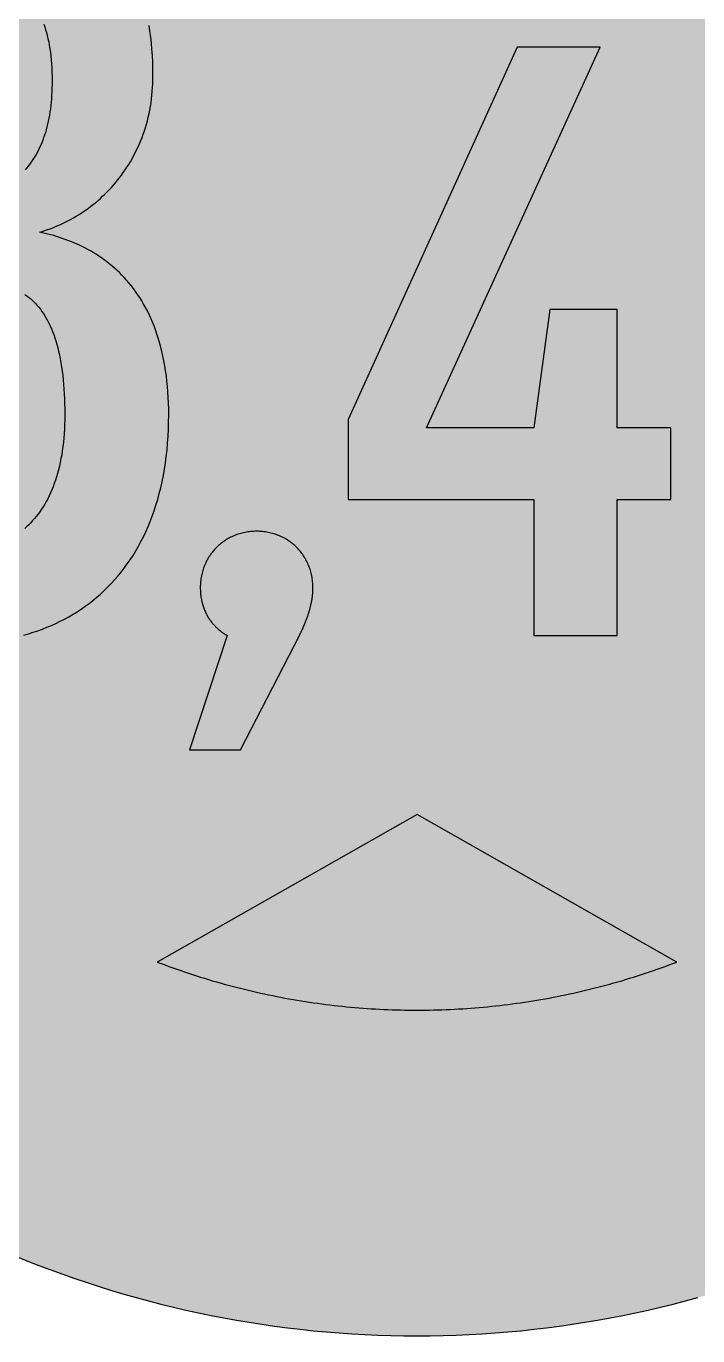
# Model space of a CAD drawing. Header units: millimetres. Extents: x 0 to 212, y 0 to 212.
# Drawn here: x 66.5 to 134.2, y 0.1 to 132 of the extents above; entities that cross this region are included whole.
import ezdxf

# ---------------------------------------------------------------- set-up
doc = ezdxf.new("R2010")
doc.units = ezdxf.units.MM

msp = doc.modelspace()

# ---------------------------------------------------------------- hatches: boundary and pattern name
for color, points in [(254, [(211.7189, 105.8869), (211.709, 107.2007), (211.6861, 108.5139), (211.6455, 109.8245), (211.5871, 111.1326), (211.5134, 112.4407), (211.4245, 113.7437), (211.3204, 115.0468), (211.201, 116.3447), (211.0638, 117.6426), (210.9114, 118.9355), (210.7413, 120.2258), (210.5584, 121.5136), (210.3577, 122.7988), (210.1418, 124.079), (209.9107, 125.3566), (209.6643, 126.6292), (209.4027, 127.8992), (209.1258, 129.1641), (208.8337, 130.4239), (208.5264, 131.6812), (208.2038, 132.936), (207.866, 134.1831), (207.5104, 135.4277), (207.1421, 136.6647), (206.7611, 137.8991), (206.3623, 139.1285), (205.9483, 140.3502), (205.5216, 141.5694), (205.0771, 142.781), (204.6199, 143.9901), (204.1474, 145.1915), (203.6623, 146.3853), (203.1619, 147.574), (202.6463, 148.7576), (202.1154, 149.9362), (201.5693, 151.1046), (201.0105, 152.2705), (200.439, 153.4262), (199.8523, 154.5768), (199.2503, 155.7198), (198.6356, 156.8577), (198.0057, 157.9855), (197.3605, 159.1081), (196.7052, 160.2232), (196.0321, 161.3281), (195.3489, 162.4279), (194.6504, 163.5176), (193.9366, 164.6022), (193.2102, 165.6766), (192.471, 166.7434), (191.7167, 167.8), (190.9521, 168.849), (190.1698, 169.8904), (189.3773, 170.9217), (188.5696, 171.9428), (187.7517, 172.9562), (186.9161, 173.9621), (186.0702, 174.9552), (185.2117, 175.9407), (184.338, 176.9161), (183.454, 177.8838), (182.5549, 178.8389), (181.643, 179.7837), (180.721, 180.7185), (179.7837, 181.643), (178.8389, 182.5549), (177.8838, 183.454), (176.9161, 184.338), (175.9407, 185.2117), (174.9552, 186.0702), (173.9621, 186.9161), (172.9562, 187.7492), (171.9428, 188.5696), (170.9217, 189.3773), (169.8904, 190.1698), (168.849, 190.9496), (167.8, 191.7167), (166.7408, 192.471), (165.6766, 193.2102), (164.6022, 193.9366), (163.5176, 194.6504), (162.4279, 195.3489), (161.3281, 196.0321), (160.2232, 196.7052), (159.1081, 197.3631), (157.9855, 198.0057), (156.8577, 198.6356), (155.7198, 199.2503), (154.5768, 199.8523), (153.4262, 200.439), (152.2705, 201.0131), (151.1046, 201.5719), (149.9362, 202.1154), (148.7576, 202.6463), (147.574, 203.1619), (146.3853, 203.6623), (145.1889, 204.15), (143.9875, 204.6199), (142.781, 205.0796), (141.5694, 205.5216), (140.3502, 205.9483), (139.1285, 206.3623), (137.8991, 206.7611), (136.6647, 207.1446), (135.4252, 207.5129), (134.1831, 207.866), (132.9334, 208.2038), (131.6812, 208.5264), (130.4239, 208.8337), (129.1641, 209.1284), (127.8966, 209.4052), (126.6292, 209.6668), (125.3541, 209.9132), (124.0765, 210.1444), (122.7963, 210.3603), (121.5136, 210.5584), (120.2258, 210.7438), (118.9355, 210.9114), (117.6401, 211.0638), (116.3447, 211.201), (115.0468, 211.3229), (113.7437, 211.4271), (112.4382, 211.516), (111.1326, 211.5896), (109.8245, 211.6455), (108.5113, 211.6861), (107.1982, 211.7115), (105.885, 211.7192), (104.5693, 211.7115), (103.2561, 211.6861), (101.9454, 211.6455), (100.6373, 211.5896), (99.3292, 211.516), (98.0262, 211.4271), (96.7232, 211.3229), (95.4253, 211.201), (94.1273, 211.0638), (92.8345, 210.9114), (91.5441, 210.7438), (90.2564, 210.5584), (88.9711, 210.3603), (87.691, 210.1444), (86.4133, 209.9132), (85.1408, 209.6668), (83.8708, 209.4052), (82.6059, 209.1284), (81.346, 208.8337), (80.0887, 208.5264), (78.834, 208.2038), (77.5868, 207.866), (76.3422, 207.5129), (75.1053, 207.1446), (73.8708, 206.7611), (72.6415, 206.3623), (71.4197, 205.9483), (70.2005, 205.5216), (68.9889, 205.0796), (67.7799, 204.6199), (66.5785, 204.15), (65.3847, 203.6623), (64.196, 203.1619), (63.0123, 202.6463), (61.8338, 202.1154), (60.6628, 201.5719), (59.4995, 201.0131), (58.3438, 200.439), (57.1932, 199.8523), (56.0502, 199.2503), (54.9123, 198.6356), (53.7845, 198.0057), (52.6618, 197.3631), (51.5468, 196.7052), (50.4419, 196.0321), (49.342, 195.3489), (48.2524, 194.6504), (47.1678, 193.9366), (46.0934, 193.2102), (45.0266, 192.471), (43.9699, 191.7167), (42.9209, 190.9496), (41.8795, 190.1698), (40.8483, 189.3773), (39.8272, 188.5696), (38.8137, 187.7492), (37.8079, 186.9161), (36.8148, 186.0702), (35.8292, 185.2117), (34.8539, 184.338), (33.8861, 183.454), (32.9311, 182.5549), (31.9862, 181.643), (31.049, 180.7185), (30.1269, 179.7837), (29.2151, 178.8389), (28.3159, 177.8838), (27.432, 176.9161), (26.5582, 175.9407), (25.6997, 174.9552), (24.8539, 173.9621), (24.0208, 172.9562), (23.2004, 171.9428), (22.3926, 170.9217), (21.6002, 169.8904), (20.8204, 168.849), (20.0533, 167.8), (19.2989, 166.7434), (18.5598, 165.6766), (17.8333, 164.6022), (17.1196, 163.5176), (16.4211, 162.4279), (15.7378, 161.3281), (15.0647, 160.2232), (14.4069, 159.1081), (13.7643, 157.9855), (13.1343, 156.8577), (12.5197, 155.7198), (11.9177, 154.5768), (11.3309, 153.4262), (10.7569, 152.2705), (10.1981, 151.1046), (9.6545, 149.9362), (9.1237, 148.7576), (8.6081, 147.574), (8.1077, 146.3853), (7.62, 145.1915), (7.1501, 143.9901), (6.6904, 142.781), (6.2484, 141.5694), (5.8217, 140.3502), (5.4077, 139.1285), (5.0089, 137.8991), (4.6253, 136.6647), (4.257, 135.4277), (3.904, 134.1831), (3.5662, 132.936), (3.2436, 131.6812), (2.9362, 130.4239), (2.6416, 129.1641), (2.3647, 127.8992), (2.1031, 126.6292), (1.8567, 125.3566), (1.6256, 124.079), (1.4097, 122.7988), (1.2116, 121.5136), (1.0262, 120.2258), (0.8585, 118.9355), (0.7061, 117.6426), (0.569, 116.3447), (0.447, 115.0468), (0.3429, 113.7437), (0.254, 112.4407), (0.1803, 111.1326), (0.1245, 109.8245), (0.0838, 108.5139), (0.0584, 107.2007), (0.0508, 105.885), (0.0584, 104.5718), (0.0838, 103.2586), (0.1245, 101.9454), (0.1803, 100.6373), (0.254, 99.3318), (0.3429, 98.0262), (0.447, 96.7232), (0.569, 95.4253), (0.7061, 94.1299), (0.8585, 92.8345), (1.0262, 91.5441), (1.2116, 90.2564), (1.4097, 88.9737), (1.6256, 87.6935), (1.8567, 86.4159), (2.1031, 85.1408), (2.3647, 83.8733), (2.6416, 82.6059), (2.9362, 81.346), (3.2436, 80.0887), (3.5662, 78.8365), (3.904, 77.5868), (4.257, 76.3448), (4.6253, 75.1053), (5.0089, 73.8708), (5.4077, 72.6415), (5.8217, 71.4197), (6.2484, 70.2005), (6.6904, 68.9889), (7.1501, 67.7824), (7.62, 66.581), (8.1077, 65.3847), (8.6081, 64.196), (9.1237, 63.0123), (9.6545, 61.8338), (10.1981, 60.6654), (10.7569, 59.4995), (11.3309, 58.3438), (11.9177, 57.1932), (12.5197, 56.0502), (13.1343, 54.9123), (13.7643, 53.7845), (14.4069, 52.6618), (15.0647, 51.5468), (15.7378, 50.4419), (16.4211, 49.342), (17.1196, 48.2524), (17.8333, 47.1678), (18.5598, 46.0934), (19.2989, 45.0291), (20.0533, 43.9699), (20.8204, 42.9209), (21.6002, 41.8795), (22.3926, 40.8483), (23.2004, 39.8272), (24.0208, 38.8137), (24.8539, 37.8079), (25.6997, 36.8148), (26.5582, 35.8292), (27.432, 34.8539), (28.3159, 33.8861), (29.2151, 32.9311), (30.1269, 31.9862), (31.049, 31.049), (31.9862, 30.1269), (32.9311, 29.2151), (33.8861, 28.3159), (34.8539, 27.432), (35.8292, 26.5582), (36.8148, 25.6997), (37.8079, 24.8539), (38.8137, 24.0182), (39.8272, 23.2004), (40.8483, 22.3926), (41.8795, 21.6002), (42.9209, 20.8178), (43.9699, 20.0533), (45.0266, 19.2989), (46.0934, 18.5598), (47.1678, 17.8333), (48.2524, 17.1196), (49.342, 16.4211), (50.4419, 15.7378), (51.5468, 15.0647), (52.6618, 14.4094), (53.7845, 13.7643), (54.9123, 13.1343), (56.0502, 12.5197), (57.1932, 11.9177), (58.3438, 11.3309), (59.4995, 10.7594), (60.6628, 10.2006), (61.8338, 9.6545), (63.0123, 9.1237), (64.196, 8.6081), (65.3847, 8.1077), (66.5785, 7.6225), (67.7799, 7.1501), (68.9889, 6.6929), (70.2005, 6.2484), (71.4197, 5.8217), (72.6415, 5.4077), (73.8708, 5.0089), (75.1053, 4.6279), (76.3422, 4.2596), (77.5868, 3.904), (78.834, 3.5662), (80.0887, 3.2436), (81.346, 2.9362), (82.6059, 2.6441), (83.8708, 2.3673), (85.1408, 2.1057), (86.4133, 1.8593), (87.691, 1.6281), (88.9711, 1.4122), (90.2564, 1.2116), (91.5441, 1.0287), (92.8345, 0.8585), (94.1273, 0.7061), (95.4253, 0.569), (96.7232, 0.4496), (98.0262, 0.3454), (99.3292, 0.2565), (100.6373, 0.1829), (101.9454, 0.1245), (103.2561, 0.0838), (104.5693, 0.061), (105.885, 0.0533), (107.1982, 0.061), (108.5113, 0.0838), (109.8245, 0.1245), (111.1326, 0.1829), (112.4382, 0.2565), (113.7437, 0.3454), (115.0468, 0.4496), (116.3447, 0.569), (117.6401, 0.7061), (118.9355, 0.8585), (120.2258, 1.0287), (121.5136, 1.2116), (122.7963, 1.4122), (124.0765, 1.6281), (125.3541, 1.8593), (126.6292, 2.1057), (127.8966, 2.3673), (129.1641, 2.6441), (130.4239, 2.9362), (131.6812, 3.2436), (132.9334, 3.5662), (134.1831, 3.904), (135.4252, 4.2596), (136.6647, 4.6279), (137.8991, 5.0089), (139.1285, 5.4077), (140.3502, 5.8217), (141.5694, 6.2484), (142.781, 6.6929), (143.9875, 7.1501), (145.1889, 7.6225), (146.3853, 8.1077), (147.574, 8.6081), (148.7576, 9.1237), (149.9362, 9.6545), (151.1046, 10.2006), (152.2705, 10.7594), (153.4262, 11.3309), (154.5768, 11.9177), (155.7198, 12.5197), (156.8577, 13.1343), (157.9855, 13.7643), (159.1081, 14.4094), (160.2232, 15.0647), (161.3281, 15.7378), (162.4279, 16.4211), (163.5176, 17.1196), (164.6022, 17.8333), (165.6766, 18.5598), (166.7408, 19.2989), (167.8, 20.0533), (168.849, 20.8178), (169.8904, 21.6002), (170.9217, 22.3926), (171.9428, 23.2004), (172.9562, 24.0182), (173.9621, 24.8539), (174.9552, 25.6997), (175.9407, 26.5582), (176.9161, 27.432), (177.8838, 28.3159), (178.8389, 29.2151), (179.7837, 30.1269), (180.721, 31.049), (181.643, 31.9862), (182.5549, 32.9311), (183.454, 33.8861), (184.338, 34.8539), (185.2117, 35.8292), (186.0702, 36.8148), (186.9161, 37.8079), (187.7517, 38.8137), (188.5696, 39.8272), (189.3773, 40.8483), (190.1698, 41.8795), (190.9521, 42.9209), (191.7167, 43.9699), (192.471, 45.0291), (193.2102, 46.0934), (193.9366, 47.1678), (194.6504, 48.2524), (195.3489, 49.342), (196.0321, 50.4419), (196.7052, 51.5468), (197.3605, 52.6618), (198.0057, 53.7845), (198.6356, 54.9123), (199.2503, 56.0502), (199.8523, 57.1932), (200.439, 58.3438), (201.0105, 59.4995), (201.5693, 60.6654), (202.1154, 61.8338), (202.6463, 63.0123), (203.1619, 64.196), (203.6623, 65.3847), (204.1474, 66.581), (204.6199, 67.7824), (205.0771, 68.9889), (205.5216, 70.2005), (205.9483, 71.4197), (206.3623, 72.6415), (206.7611, 73.8708), (207.1421, 75.1053), (207.5104, 76.3448), (207.866, 77.5868), (208.2038, 78.8365), (208.5264, 80.0887), (208.8337, 81.346), (209.1258, 82.6059), (209.4027, 83.8733), (209.6643, 85.1408), (209.9107, 86.4159), (210.1418, 87.6935), (210.3577, 88.9737), (210.5584, 90.2564), (210.7413, 91.5441), (210.9114, 92.8345), (211.0638, 94.1299), (211.201, 95.4253), (211.3204, 96.7232), (211.4245, 98.0262), (211.5134, 99.3318), (211.5871, 100.6373), (211.6455, 101.9454), (211.6861, 103.2586), (211.709, 104.5718), (211.7166, 105.885)]), (59, [(80.8743, 92.8328), (80.8685, 93.4314), (80.8533, 94.0156), (80.8279, 94.5896), (80.7923, 95.1509), (80.7491, 95.7021), (80.6958, 96.2381), (80.6323, 96.7638), (80.5612, 97.2769), (80.4799, 97.7798), (80.391, 98.2701), (80.2945, 98.7501), (80.1878, 99.2175), (80.076, 99.6721), (79.9541, 100.1192), (79.8246, 100.5535), (79.6874, 100.9777), (79.5426, 101.3917), (79.3928, 101.793), (79.2328, 102.1867), (79.0677, 102.5677), (78.8975, 102.9411), (78.7197, 103.3018), (78.5343, 103.6549), (78.3438, 103.9978), (78.1482, 104.3305), (77.9475, 104.6531), (77.7392, 104.968), (77.5259, 105.2728), (77.31, 105.57), (77.0865, 105.857), (76.8579, 106.1339), (76.6267, 106.4057), (76.3905, 106.6648), (76.1492, 106.9188), (75.9054, 107.1626), (75.6564, 107.3988), (75.4024, 107.6274), (75.1459, 107.8484), (74.8868, 108.0618), (74.6252, 108.2675), (74.361, 108.4631), (74.0918, 108.6536), (73.82, 108.8365), (73.5482, 109.0143), (73.2714, 109.1819), (72.9945, 109.3445), (72.7151, 109.4994), (72.4357, 109.6493), (72.1512, 109.7915), (71.8693, 109.9287), (71.5823, 110.0582), (71.2978, 110.1827), (71.0108, 110.2995), (70.7238, 110.4113), (70.4342, 110.5179), (70.1472, 110.6195), (69.8602, 110.7161), (69.5706, 110.8075), (69.2836, 110.8913), (68.9966, 110.9726), (68.7095, 111.0463), (68.4251, 111.1174), (68.1406, 111.1834), (67.8561, 111.2469), (68.1253, 111.3231), (68.392, 111.4069), (68.6587, 111.4958), (68.9254, 111.5898), (69.1921, 111.6889), (69.4588, 111.7956), (69.723, 111.9073), (69.9872, 112.0242), (70.2513, 112.1461), (70.5129, 112.2731), (70.7746, 112.4077), (71.0336, 112.5474), (71.2902, 112.6922), (71.5467, 112.842), (71.8007, 112.997), (72.0522, 113.1595), (72.3036, 113.3272), (72.55, 113.4974), (72.7964, 113.6752), (73.0402, 113.858), (73.279, 114.0485), (73.5178, 114.2416), (73.7514, 114.4397), (73.9851, 114.6454), (74.2137, 114.8537), (74.4372, 115.0696), (74.6608, 115.2906), (74.8792, 115.5167), (75.0926, 115.7478), (75.3034, 115.984), (75.5117, 116.2253), (75.7149, 116.4717), (75.913, 116.7232), (76.106, 116.9797), (76.2965, 117.2439), (76.4819, 117.5106), (76.6623, 117.7823), (76.8401, 118.0592), (77.0103, 118.3437), (77.1754, 118.6307), (77.3354, 118.9228), (77.4929, 119.2225), (77.6427, 119.5248), (77.785, 119.8321), (77.9247, 120.1445), (78.0567, 120.462), (78.1837, 120.7846), (78.3031, 121.1123), (78.4174, 121.445), (78.5241, 121.7828), (78.6257, 122.1257), (78.7197, 122.4737), (78.8086, 122.8268), (78.8899, 123.1824), (78.9635, 123.5456), (79.0296, 123.9114), (79.088, 124.2822), (79.1388, 124.6581), (79.1845, 125.0391), (79.2201, 125.4252), (79.248, 125.8164), (79.2683, 126.2101), (79.281, 126.6114), (79.2861, 127.0152), (79.2785, 127.701), (79.2607, 128.3716), (79.2277, 129.0269), (79.1845, 129.667), (79.1261, 130.2918), (79.0575, 130.9014), (78.9788, 131.4958), (78.8873, 132.0749), (78.7832, 132.6388), (78.6689, 133.1874), (78.5444, 133.7234), (78.4098, 134.2466), (78.2625, 134.7521), (78.105, 135.2474), (77.9399, 135.7274), (77.7621, 136.1923), (77.5767, 136.6444), (77.3811, 137.0863), (77.1754, 137.5105), (76.962, 137.9245), (76.7385, 138.3259), (76.5073, 138.7145), (76.2686, 139.0904), (76.0197, 139.4536), (75.7657, 139.8041), (75.5015, 140.1445), (75.2297, 140.4722), (74.9529, 140.7871), (74.6658, 141.0919), (74.3737, 141.384), (74.074, 141.666), (73.7692, 141.9377), (73.4568, 142.1968), (73.1393, 142.4483), (72.8142, 142.687), (72.4865, 142.9156), (72.1512, 143.1315), (71.8109, 143.3398), (71.4654, 143.5379), (71.1149, 143.7284), (70.7619, 143.9062), (70.4012, 144.0764), (70.038, 144.2364), (69.6722, 144.3888), (69.3014, 144.5311), (68.928, 144.6632), (68.5495, 144.7876), (68.1685, 144.9045), (67.785, 145.0137), (67.3989, 145.1127), (67.0103, 145.2042), (66.6191, 145.288), (66.2254, 145.3667), (65.8292, 145.4353), (65.4329, 145.4963), (65.0342, 145.5522), (64.6354, 145.5979), (64.2341, 145.6385), (63.8327, 145.6741), (63.4314, 145.6995), (63.0301, 145.7223), (62.6262, 145.7376), (62.2249, 145.7452), (61.8236, 145.7477), (61.5315, 145.7452), (61.2394, 145.7401), (60.9498, 145.7325), (60.6603, 145.7198), (60.3733, 145.7046), (60.0862, 145.6842), (59.8018, 145.6614), (59.5173, 145.636), (59.2328, 145.6055), (58.9509, 145.575), (58.6689, 145.5369), (58.3895, 145.4988), (58.1101, 145.4556), (57.8307, 145.4099), (57.5539, 145.3617), (57.2795, 145.3083), (57.0052, 145.2524), (56.7309, 145.194), (56.4566, 145.1331), (56.1873, 145.067), (55.9156, 144.9984), (55.6463, 144.9273), (55.3771, 144.8537), (55.1104, 144.7775), (54.8437, 144.6962), (54.5795, 144.6124), (54.3154, 144.5285), (54.0537, 144.4396), (53.7921, 144.3457), (53.5305, 144.2517), (53.2714, 144.1552), (53.0123, 144.0536), (52.7558, 143.952), (52.4993, 143.8453), (52.2427, 143.7361), (51.9887, 143.6243), (51.7373, 143.5125), (51.4833, 143.3957), (51.2343, 143.2763), (50.9829, 143.1544), (50.734, 143.0299), (50.4876, 142.9029), (50.2412, 142.7734), (49.9948, 142.6388), (49.751, 142.5042), (49.5071, 142.367), (49.2658, 142.2298), (49.0245, 142.0876), (48.7832, 141.9428), (48.5445, 141.7955), (48.3057, 141.6456), (48.0695, 141.4958), (47.8333, 141.3408), (47.5996, 141.1859), (47.3659, 141.0259), (47.1322, 140.8659), (46.9011, 140.7033), (46.6725, 140.5382), (46.4414, 140.3706), (46.2153, 140.2029), (45.9867, 140.0302), (45.7606, 139.8575), (45.5371, 139.6822), (45.3136, 139.5044), (49.7597, 132.5203), (49.9466, 132.6617), (50.1345, 132.8014), (50.3225, 132.9385), (50.5079, 133.0706), (50.6959, 133.2027), (50.8813, 133.3297), (51.0667, 133.4541), (51.2521, 133.5786), (51.435, 133.698), (51.6204, 133.8148), (51.8033, 133.9291), (51.9862, 134.0383), (52.1691, 134.1476), (52.3519, 134.2542), (52.5323, 134.3584), (52.7152, 134.4574), (52.8955, 134.5565), (53.0758, 134.653), (53.2562, 134.7445), (53.434, 134.8359), (53.6143, 134.9248), (53.7921, 135.0086), (53.9699, 135.0924), (54.1477, 135.1737), (54.3255, 135.2525), (54.5033, 135.3287), (54.6786, 135.3998), (54.8538, 135.4709), (55.0291, 135.542), (55.2044, 135.6081), (55.3796, 135.6716), (55.5523, 135.7325), (55.7251, 135.7935), (55.8978, 135.8494), (56.0705, 135.9052), (56.2432, 135.9586), (56.4134, 136.0094), (56.5861, 136.0576), (56.7563, 136.1059), (56.9265, 136.1491), (57.0967, 136.1923), (57.2643, 136.2329), (57.4345, 136.271), (57.6021, 136.3066), (57.7698, 136.3421), (57.9374, 136.3726), (58.105, 136.4031), (58.2701, 136.4336), (58.4378, 136.459), (58.6029, 136.4844), (58.768, 136.5072), (58.9331, 136.5275), (59.0956, 136.5479), (59.2607, 136.5656), (59.4233, 136.5809), (59.5859, 136.5936), (59.7484, 136.6063), (59.911, 136.6164), (60.071, 136.6266), (60.231, 136.6342), (60.3936, 136.6393), (60.5536, 136.6418), (60.7111, 136.6444), (60.8711, 136.6469), (61.021, 136.6469), (61.1734, 136.6444), (61.3283, 136.6418), (61.4858, 136.6393), (61.6458, 136.6342), (61.8084, 136.6266), (61.9709, 136.619), (62.136, 136.6088), (62.3037, 136.5961), (62.4713, 136.5809), (62.6415, 136.5631), (62.8117, 136.5428), (62.9818, 136.5199), (63.1546, 136.492), (63.3273, 136.4615), (63.5, 136.4285), (63.6727, 136.3904), (63.8454, 136.3472), (64.0182, 136.3015), (64.1934, 136.2507), (64.3636, 136.1948), (64.5363, 136.1338), (64.7065, 136.0703), (64.8767, 135.9992), (65.0469, 135.923), (65.2145, 135.8417), (65.3821, 135.7528), (65.5472, 135.6589), (65.7098, 135.5573), (65.8724, 135.4506), (66.0324, 135.3388), (66.1899, 135.2169), (66.3448, 135.0899), (66.4972, 134.9553), (66.6471, 134.813), (66.7944, 134.6632), (66.9366, 134.5032), (67.0789, 134.3381), (67.216, 134.1628), (67.3506, 133.9799), (67.4802, 133.7869), (67.6072, 133.5862), (67.7316, 133.3754), (67.851, 133.157), (67.9653, 132.9284), (68.0745, 132.6896), (68.1812, 132.4407), (68.2828, 132.1816), (68.3768, 131.9124), (68.4682, 131.633), (68.5546, 131.3409), (68.6359, 131.0386), (68.7095, 130.7262), (68.7807, 130.4011), (68.8442, 130.0658), (68.9, 129.7178), (68.9508, 129.3571), (68.9966, 128.9863), (69.0347, 128.6027), (69.0677, 128.204), (69.0931, 127.795), (69.1109, 127.3708), (69.121, 126.9365), (69.1261, 126.4869), (69.1236, 126.111), (69.1134, 125.7452), (69.1007, 125.3846), (69.0804, 125.0315), (69.0575, 124.6835), (69.027, 124.3432), (68.9915, 124.0079), (68.9508, 123.6802), (68.9051, 123.3602), (68.8543, 123.0452), (68.7984, 122.7379), (68.7375, 122.4356), (68.674, 122.1384), (68.6029, 121.8489), (68.5267, 121.5669), (68.4479, 121.2901), (68.3616, 121.0208), (68.2727, 120.7567), (68.1787, 120.4976), (68.0796, 120.2461), (67.9755, 120.0023), (67.8688, 119.761), (67.757, 119.5299), (67.6402, 119.3013), (67.5208, 119.0803), (67.3938, 118.8669), (67.2668, 118.6561), (67.1322, 118.4529), (66.995, 118.2573), (66.8528, 118.0668), (66.708, 117.8814), (66.5582, 117.7011), (66.4058, 117.5283), (66.2483, 117.3607), (66.0883, 117.2007), (65.9232, 117.0457), (65.7555, 116.8959), (65.5828, 116.7511), (65.4075, 116.6114), (65.2297, 116.4793), (65.0469, 116.3523), (64.8614, 116.2304), (64.6709, 116.1161), (64.4779, 116.0069), (64.2823, 115.9027), (64.0842, 115.8037), (63.8835, 115.7097), (63.6778, 115.6208), (63.4695, 115.5395), (63.2587, 115.4633), (63.0453, 115.3922), (62.8269, 115.3262), (62.6085, 115.2652), (62.3875, 115.2093), (62.1614, 115.1611), (61.9328, 115.1153), (61.7042, 115.0772), (61.4705, 115.0442), (61.2343, 115.0137), (60.9981, 114.9909), (60.7568, 114.9731), (60.5155, 114.9604), (60.2691, 114.9528), (60.0227, 114.9502), (57.3786, 114.9516), (57.3786, 106.3801), (60.5536, 106.3801), (60.8, 106.3777), (61.0464, 106.3727), (61.2902, 106.3676), (61.534, 106.3574), (61.7779, 106.3447), (62.0192, 106.3269), (62.2579, 106.3066), (62.4942, 106.2838), (62.7304, 106.2558), (62.9641, 106.2228), (63.1952, 106.1847), (63.4263, 106.1441), (63.6524, 106.0983), (63.8785, 106.0475), (64.102, 105.9917), (64.323, 105.9282), (64.5414, 105.8621), (64.7573, 105.7885), (64.9707, 105.7097), (65.1789, 105.6234), (65.3872, 105.5319), (65.593, 105.4354), (65.7936, 105.3287), (65.9917, 105.217), (66.1873, 105.1001), (66.3804, 104.9731), (66.5683, 104.8385), (66.7537, 104.6963), (66.9341, 104.5489), (67.1144, 104.3915), (67.2871, 104.2238), (67.4573, 104.0511), (67.625, 103.8682), (67.7875, 103.6752), (67.9475, 103.4745), (68.1025, 103.2637), (68.2523, 103.0453), (68.3971, 102.8167), (68.5394, 102.5754), (68.6765, 102.3264), (68.8086, 102.0674), (68.9381, 101.7981), (69.0601, 101.5162), (69.1794, 101.2266), (69.2912, 100.9244), (69.4004, 100.6094), (69.5046, 100.2843), (69.6011, 99.949), (69.6951, 99.601), (69.7814, 99.2403), (69.8652, 98.867), (69.9414, 98.4834), (70.0126, 98.0872), (70.0761, 97.6757), (70.137, 97.2541), (70.1904, 96.8172), (70.2386, 96.3676), (70.2793, 95.9053), (70.3148, 95.4278), (70.3428, 94.9376), (70.3656, 94.4321), (70.3834, 93.914), (70.3936, 93.3806), (70.3961, 92.8319), (70.391, 92.3468), (70.3809, 91.8693), (70.3605, 91.4044), (70.3326, 90.9498), (70.2996, 90.5027), (70.2564, 90.0684), (70.2081, 89.6442), (70.1523, 89.2277), (70.0888, 88.8213), (70.0202, 88.425), (69.944, 88.0389), (69.8602, 87.6605), (69.7687, 87.2947), (69.6722, 86.934), (69.5706, 86.5861), (69.4614, 86.2457), (69.3471, 85.913), (69.2252, 85.5904), (69.0982, 85.278), (68.9661, 84.9732), (68.8289, 84.6785), (68.6841, 84.389), (68.5343, 84.1121), (68.3819, 83.8403), (68.2219, 83.5787), (68.0568, 83.3247), (67.8866, 83.0783), (67.7139, 82.8421), (67.5335, 82.611), (67.3506, 82.39), (67.1627, 82.1766), (66.9696, 81.9709), (66.7715, 81.7728), (66.5709, 81.5823), (66.3677, 81.3994), (66.1568, 81.2216), (65.946, 81.0539), (65.7276, 80.8939), (65.5091, 80.739), (65.2856, 80.5917), (65.057, 80.452), (64.8284, 80.3199), (64.5947, 80.1929), (64.3585, 80.0735), (64.1198, 79.9617), (63.8785, 79.8551), (63.6321, 79.7535), (63.3857, 79.662), (63.1368, 79.5731), (62.8853, 79.4944), (62.6313, 79.4182), (62.3748, 79.3496), (62.1157, 79.2861), (61.8566, 79.2302), (61.595, 79.1794), (61.3308, 79.1337), (61.0667, 79.0956), (60.8, 79.06), (60.5307, 79.0321), (60.2615, 79.0092), (59.9923, 78.9915), (59.7205, 78.9788), (59.4487, 78.9711), (59.1769, 78.9686), (58.9737, 78.9686), (58.7731, 78.9737), (58.5699, 78.9788), (58.3692, 78.9864), (58.1711, 78.994), (57.9704, 79.0067), (57.7723, 79.0194), (57.5767, 79.0346), (57.3811, 79.0524), (57.1856, 79.0727), (56.9925, 79.0931), (56.7995, 79.1185), (56.6064, 79.1439), (56.4159, 79.1693), (56.2254, 79.1997), (56.0375, 79.2302), (55.8495, 79.2632), (55.6616, 79.2963), (55.4761, 79.3318), (55.2933, 79.3699), (55.1104, 79.4106), (54.9275, 79.4512), (54.7472, 79.4944), (54.5694, 79.5376), (54.3916, 79.5833), (54.2138, 79.6315), (54.0385, 79.6798), (53.8658, 79.7306), (53.6931, 79.7814), (53.5229, 79.8347), (53.3527, 79.8906), (53.1851, 79.9465), (53.0174, 80.0049), (52.8523, 80.0633), (52.6872, 80.1243), (52.5272, 80.1853), (52.3646, 80.2488), (52.2072, 80.3123), (52.0497, 80.3783), (51.8947, 80.4469), (51.7398, 80.5129), (51.5874, 80.584), (51.4375, 80.6526), (51.2877, 80.7237), (51.1404, 80.7974), (50.9956, 80.8711), (50.8508, 80.9447), (50.7086, 81.0209), (50.5689, 81.0971), (50.4292, 81.1759), (50.2945, 81.2546), (50.1599, 81.3333), (50.0278, 81.4146), (49.8958, 81.4959), (49.7662, 81.5797), (49.6392, 81.661), (49.5148, 81.7448), (49.3928, 81.8312), (49.2735, 81.915), (49.1541, 82.0014), (49.0372, 82.0903), (48.9229, 82.1766), (48.8112, 82.2655), (48.6994, 82.3544), (44.1494, 74.9469), (44.2976, 74.8259), (44.4525, 74.7065), (44.61, 74.5896), (44.77, 74.4703), (44.9326, 74.3509), (45.1002, 74.234), (45.2704, 74.1147), (45.4431, 73.9978), (45.6184, 73.881), (45.7987, 73.7641), (45.9816, 73.6498), (46.167, 73.533), (46.3575, 73.4187), (46.5506, 73.3044), (46.7462, 73.1926), (46.9443, 73.0809), (47.1475, 72.9691), (47.3532, 72.8599), (47.5615, 72.7507), (47.7723, 72.6415), (47.9882, 72.5348), (48.2067, 72.4306), (48.4276, 72.3265), (48.6512, 72.2224), (48.8798, 72.1208), (49.1109, 72.0217), (49.3446, 71.9226), (49.5833, 71.8261), (49.8246, 71.7296), (50.0685, 71.6356), (50.3149, 71.5442), (50.5638, 71.4527), (50.8178, 71.3664), (51.0743, 71.28), (51.3334, 71.1937), (51.5976, 71.1124), (51.8643, 71.0311), (52.1335, 70.9524), (52.4053, 70.8787), (52.6796, 70.805), (52.959, 70.7314), (53.2409, 70.6628), (53.5254, 70.5968), (53.815, 70.5333), (54.1045, 70.4723), (54.3992, 70.4113), (54.6964, 70.3555), (54.9986, 70.3021), (55.3009, 70.2513), (55.6082, 70.2056), (55.9181, 70.1599), (56.2331, 70.1167), (56.548, 70.0786), (56.8681, 70.043), (57.1906, 70.01), (57.5158, 69.9795), (57.846, 69.9541), (58.1787, 69.9313), (58.514, 69.911), (58.8518, 69.8957), (59.1922, 69.883), (59.5376, 69.8729), (59.8856, 69.8678), (60.2361, 69.8652), (60.7543, 69.8729), (61.2724, 69.8881), (61.788, 69.9135), (62.2986, 69.9516), (62.8066, 69.9999), (63.312, 70.0608), (63.815, 70.1294), (64.3128, 70.2107), (64.8081, 70.3021), (65.2983, 70.4063), (65.7835, 70.518), (66.2661, 70.6425), (66.7436, 70.7796), (67.216, 70.927), (67.6859, 71.0844), (68.1482, 71.2521), (68.6054, 71.4324), (69.0575, 71.6229), (69.5046, 71.8236), (69.9465, 72.0369), (70.3809, 72.263), (70.8101, 72.4967), (71.2318, 72.7456), (71.6483, 73.0021), (72.0573, 73.2714), (72.4611, 73.5533), (72.8574, 73.8454), (73.2434, 74.1477), (73.6244, 74.4626), (73.9978, 74.7878), (74.3636, 75.1256), (74.7217, 75.4761), (75.0697, 75.8368), (75.4126, 76.2076), (75.7453, 76.5912), (76.0679, 76.9849), (76.3829, 77.3938), (76.6902, 77.8104), (76.9849, 78.2396), (77.2744, 78.6816), (77.5513, 79.1362), (77.818, 79.6011), (78.0771, 80.076), (78.326, 80.5637), (78.5622, 81.0641), (78.7883, 81.5772), (79.0067, 82.1004), (79.2099, 82.6364), (79.4055, 83.1825), (79.5884, 83.7413), (79.7611, 84.3128), (79.9211, 84.897), (80.0684, 85.4913), (80.2056, 86.0984), (80.33, 86.7156), (80.4418, 87.3481), (80.5409, 87.9907), (80.6272, 88.646), (80.7034, 89.314), (80.7644, 89.9922), (80.8101, 90.6831), (80.8457, 91.3867), (80.866, 92.1029), (80.8736, 92.8319)]), (59, [(131.4619, 84.3245), (131.4619, 91.5208), (126.0436, 91.5208), (126.0436, 103.4588), (119.2706, 103.4588), (117.6623, 91.5208), (106.8243, 91.5208), (124.3499, 129.8758), (115.9686, 129.8758), (98.9499, 92.3682), (98.9499, 84.3245), (117.6623, 84.3245), (117.6623, 70.6092), (126.0436, 70.6092), (126.0436, 84.3245)]), (59, [(84.0564, 75.4348), (84.0562, 75.2907), (84.0613, 75.1535), (84.0664, 75.0164), (84.0765, 74.8817), (84.0892, 74.7497), (84.1045, 74.6201), (84.1197, 74.4931), (84.14, 74.3687), (84.1629, 74.2467), (84.1858, 74.1248), (84.2112, 74.008), (84.2391, 73.8937), (84.2696, 73.7794), (84.3026, 73.6676), (84.3356, 73.5609), (84.3712, 73.4543), (84.4093, 73.3476), (84.4474, 73.246), (84.488, 73.1469), (84.5287, 73.0479), (84.5744, 72.9539), (84.6176, 72.8599), (84.6633, 72.7685), (84.7115, 72.6796), (84.7598, 72.5907), (84.8081, 72.5068), (84.8589, 72.423), (84.9097, 72.3417), (84.963, 72.263), (85.0163, 72.1843), (85.0697, 72.1106), (85.123, 72.0369), (85.1789, 71.9658), (85.2348, 71.8947), (85.2907, 71.8287), (85.3465, 71.7626), (85.4024, 71.6991), (85.4583, 71.6356), (85.5142, 71.5747), (85.5726, 71.5162), (85.6285, 71.4604), (85.6844, 71.4045), (85.7428, 71.3511), (85.7987, 71.3003), (85.8545, 71.2521), (85.9104, 71.2038), (85.9638, 71.1556), (86.0196, 71.1124), (86.073, 71.0692), (86.1263, 71.026), (86.1797, 70.9879), (86.2305, 70.9498), (86.2813, 70.9117), (86.3321, 70.8762), (86.3803, 70.8431), (86.4286, 70.8127), (86.4768, 70.7822), (86.52, 70.7517), (86.5657, 70.7238), (86.6089, 70.6984), (86.6496, 70.673), (86.6902, 70.6501), (86.7283, 70.6272), (86.7639, 70.6069), (82.955, 59.0942), (88.12, 59.0942), (94.047, 70.6092), (94.0968, 70.7136), (94.1476, 70.8203), (94.1959, 70.9219), (94.2416, 71.026), (94.2873, 71.1276), (94.3331, 71.2267), (94.3762, 71.3257), (94.4194, 71.4223), (94.4626, 71.5188), (94.5032, 71.6128), (94.5413, 71.7067), (94.5794, 71.8007), (94.6175, 71.8922), (94.6531, 71.9811), (94.6887, 72.07), (94.7217, 72.1589), (94.7547, 72.2452), (94.7877, 72.3316), (94.8182, 72.4179), (94.8487, 72.5018), (94.8766, 72.583), (94.9046, 72.6643), (94.9325, 72.7456), (94.9579, 72.8269), (94.9833, 72.9056), (95.0087, 72.9844), (95.0316, 73.0606), (95.0544, 73.1368), (95.0747, 73.213), (95.0976, 73.2866), (95.1179, 73.3603), (95.1357, 73.4339), (95.1535, 73.5051), (95.1713, 73.5762), (95.189, 73.6473), (95.2043, 73.7159), (95.2195, 73.7845), (95.2348, 73.853), (95.25, 73.9216), (95.2627, 73.9877), (95.2754, 74.0537), (95.2856, 74.1197), (95.2983, 74.1858), (95.3084, 74.2493), (95.3186, 74.3128), (95.3262, 74.3763), (95.3364, 74.4398), (95.344, 74.5007), (95.3516, 74.5617), (95.3567, 74.6227), (95.3643, 74.6836), (95.3694, 74.7446), (95.3745, 74.803), (95.3795, 74.8614), (95.3846, 74.9224), (95.3872, 74.9808), (95.3897, 75.0367), (95.3922, 75.0951), (95.3948, 75.1535), (95.3973, 75.2094), (95.3999, 75.2653), (95.3999, 75.3212), (95.3999, 75.377), (95.3999, 75.4329), (95.3999, 75.5828), (95.3922, 75.7326), (95.3846, 75.88), (95.3719, 76.0273), (95.3567, 76.1721), (95.3364, 76.3168), (95.3135, 76.4591), (95.2881, 76.6013), (95.2602, 76.741), (95.2271, 76.8782), (95.1916, 77.0153), (95.1535, 77.1525), (95.1103, 77.2846), (95.0646, 77.4167), (95.0163, 77.5487), (94.9655, 77.6757), (94.9122, 77.8027), (94.8563, 77.9297), (94.7953, 78.0517), (94.7318, 78.1736), (94.6683, 78.293), (94.5998, 78.4123), (94.5286, 78.5266), (94.455, 78.6409), (94.3762, 78.7527), (94.2975, 78.8619), (94.2162, 78.9711), (94.1324, 79.0753), (94.046, 79.1794), (93.9571, 79.281), (93.8657, 79.3801), (93.7692, 79.4766), (93.6752, 79.5706), (93.5761, 79.662), (93.4745, 79.7509), (93.3704, 79.8373), (93.2663, 79.9211), (93.157, 80.0024), (93.0478, 80.0837), (92.9361, 80.1599), (92.8218, 80.2335), (92.7075, 80.3046), (92.5881, 80.3732), (92.4687, 80.4367), (92.3468, 80.5002), (92.2223, 80.5612), (92.0979, 80.6171), (91.9709, 80.6704), (91.8413, 80.7237), (91.7118, 80.772), (91.5797, 80.8152), (91.4451, 80.8584), (91.3105, 80.8965), (91.1733, 80.932), (91.0336, 80.965), (90.8939, 80.993), (90.7542, 81.0184), (90.6094, 81.0412), (90.4672, 81.0616), (90.3199, 81.0768), (90.1751, 81.0895), (90.0252, 81.0971), (89.8779, 81.1047), (89.728, 81.1047), (89.5756, 81.1047), (89.4283, 81.0971), (89.281, 81.0895), (89.1337, 81.0768), (88.9889, 81.0616), (88.8441, 81.0412), (88.7019, 81.0184), (88.5596, 80.993), (88.4199, 80.965), (88.2802, 80.932), (88.1456, 80.8965), (88.0085, 80.8584), (87.8764, 80.8152), (87.7443, 80.772), (87.6122, 80.7237), (87.4827, 80.6704), (87.3557, 80.6171), (87.2312, 80.5612), (87.1068, 80.5002), (86.9874, 80.4367), (86.8655, 80.3732), (86.7486, 80.3046), (86.6318, 80.2335), (86.52, 80.1599), (86.4083, 80.0837), (86.2965, 80.0024), (86.1898, 79.9211), (86.0831, 79.8373), (85.9815, 79.7509), (85.8799, 79.662), (85.7809, 79.5706), (85.6844, 79.4766), (85.5904, 79.3801), (85.4989, 79.281), (85.41, 79.1794), (85.3237, 79.0753), (85.2399, 78.9711), (85.156, 78.8619), (85.0773, 78.7527), (85.0011, 78.6409), (84.9274, 78.5266), (84.8563, 78.4123), (84.7877, 78.293), (84.7217, 78.1736), (84.6607, 78.0517), (84.5998, 77.9297), (84.5439, 77.8027), (84.488, 77.6757), (84.4372, 77.5487), (84.389, 77.4167), (84.3458, 77.2846), (84.3026, 77.1525), (84.2645, 77.0153), (84.2289, 76.8782), (84.1959, 76.741), (84.168, 76.6013), (84.14, 76.4591), (84.1172, 76.3168), (84.0994, 76.1721), (84.0842, 76.0273), (84.0715, 75.88), (84.0613, 75.7326), (84.0562, 75.5828), (84.0562, 75.4329)]), (59, [(105.8855, 52.572), (79.7168, 37.7112), (80.1065, 37.5615), (80.5002, 37.4142), (80.8939, 37.2694), (81.2876, 37.1272), (81.6813, 36.9875), (82.0776, 36.8503), (82.4738, 36.7132), (82.87, 36.5811), (83.2688, 36.4515), (83.6676, 36.322), (84.0664, 36.195), (84.4652, 36.0731), (84.8665, 35.9512), (85.2653, 35.8318), (85.6691, 35.7149), (86.0704, 35.6006), (86.4718, 35.4889), (86.8756, 35.3771), (87.2795, 35.2704), (87.6833, 35.1638), (88.0897, 35.0622), (88.4936, 34.9606), (88.9, 34.864), (89.3064, 34.7675), (89.7153, 34.6735), (90.1217, 34.5821), (90.5307, 34.4932), (90.9396, 34.4068), (91.3486, 34.323), (91.7575, 34.2392), (92.1664, 34.1605), (92.5779, 34.0843), (92.9869, 34.0081), (93.3983, 33.9369), (93.8098, 33.8658), (94.2238, 33.7972), (94.6353, 33.7312), (95.0493, 33.6702), (95.4608, 33.6093), (95.8748, 33.5509), (96.2889, 33.495), (96.7029, 33.4391), (97.1169, 33.3883), (97.5335, 33.34), (97.9475, 33.2943), (98.364, 33.2486), (98.7806, 33.208), (99.1946, 33.1673), (99.6112, 33.1318), (100.0277, 33.0962), (100.4468, 33.0632), (100.8634, 33.0327), (101.28, 33.0048), (101.6991, 32.9819), (102.1156, 32.959), (102.5347, 32.9387), (102.9513, 32.9184), (103.3704, 32.9032), (103.7895, 32.8905), (104.2086, 32.8803), (104.6277, 32.8727), (105.0468, 32.8651), (105.4659, 32.8625), (105.885, 32.86), (106.3041, 32.8625), (106.7232, 32.8651), (107.1423, 32.8727), (107.5614, 32.8803), (107.9805, 32.8905), (108.3996, 32.9032), (108.8161, 32.9184), (109.2352, 32.9387), (109.6543, 32.959), (110.0709, 32.9819), (110.49, 33.0048), (110.9066, 33.0327), (111.3231, 33.0632), (111.7397, 33.0962), (112.1562, 33.1318), (112.5728, 33.1673), (112.9894, 33.208), (113.4059, 33.2486), (113.8225, 33.2943), (114.2365, 33.34), (114.6505, 33.3883), (115.0671, 33.4391), (115.4811, 33.495), (115.8951, 33.5509), (116.3091, 33.6093), (116.7206, 33.6702), (117.1346, 33.7312), (117.5461, 33.7972), (117.9601, 33.8658), (118.3716, 33.9369), (118.7831, 34.0081), (119.192, 34.0843), (119.6035, 34.1605), (120.0125, 34.2392), (120.4239, 34.323), (120.8329, 34.4068), (121.2393, 34.4932), (121.6482, 34.5821), (122.0572, 34.6735), (122.4636, 34.7675), (122.87, 34.864), (123.2764, 34.9606), (123.6802, 35.0622), (124.0866, 35.1638), (124.4905, 35.2704), (124.8943, 35.3771), (125.2982, 35.4889), (125.6995, 35.6006), (126.1034, 35.7149), (126.5047, 35.8318), (126.9035, 35.9512), (127.3048, 36.0731), (127.7036, 36.195), (128.1024, 36.322), (128.5011, 36.4515), (128.8999, 36.5811), (129.2962, 36.7132), (129.6924, 36.8503), (130.0886, 36.9875), (130.4823, 37.1272), (130.876, 37.2694), (131.2697, 37.4142), (131.6634, 37.5615), (132.0546, 37.7088)])]:
    msp.add_hatch(color=color).paths.add_polyline_path(points)

# ---------------------------------------------------------------- linework, layer by layer
at = {"color": 59}
for points in [[(68.2828, 132.1816), (68.3768, 131.9124), (68.4682, 131.633), (68.5546, 131.3409), (68.6359, 131.0386), (68.7095, 130.7262), (68.7807, 130.4011), (68.8442, 130.0658), (68.9, 129.7178), (68.9508, 129.3571), (68.9966, 128.9863), (69.0347, 128.6027), (69.0677, 128.204), (69.0931, 127.795), (69.1109, 127.3708), (69.121, 126.9365), (69.1261, 126.4869), (69.1236, 126.111), (69.1134, 125.7452), (69.1007, 125.3846), (69.0804, 125.0315), (69.0575, 124.6835), (69.027, 124.3432), (68.9915, 124.0079), (68.9508, 123.6802), (68.9051, 123.3602), (68.8543, 123.0452), (68.7984, 122.7379), (68.7375, 122.4356), (68.674, 122.1384), (68.6029, 121.8489), (68.5267, 121.5669), (68.4479, 121.2901), (68.3616, 121.0208), (68.2727, 120.7567), (68.1787, 120.4976), (68.0796, 120.2461), (67.9755, 120.0023), (67.8688, 119.761), (67.757, 119.5299), (67.6402, 119.3013), (67.5208, 119.0803), (67.3938, 118.8669), (67.2668, 118.6561), (67.1322, 118.4529), (66.995, 118.2573), (66.8528, 118.0668), (66.708, 117.8814), (66.5582, 117.7011), (66.4058, 117.5283)], [(80.8743, 92.8328), (80.8685, 93.4314), (80.8533, 94.0156), (80.8279, 94.5896), (80.7923, 95.1509), (80.7491, 95.7021), (80.6958, 96.2381), (80.6323, 96.7638), (80.5612, 97.2769), (80.4799, 97.7798), (80.391, 98.2701), (80.2945, 98.7501), (80.1878, 99.2175), (80.076, 99.6721), (79.9541, 100.1192), (79.8246, 100.5535), (79.6874, 100.9777), (79.5426, 101.3917), (79.3928, 101.793), (79.2328, 102.1867), (79.0677, 102.5677), (78.8975, 102.9411), (78.7197, 103.3018), (78.5343, 103.6549), (78.3438, 103.9978), (78.1482, 104.3305), (77.9475, 104.6531), (77.7392, 104.968), (77.5259, 105.2728), (77.31, 105.57), (77.0865, 105.857), (76.8579, 106.1339), (76.6267, 106.4057), (76.3905, 106.6648), (76.1492, 106.9188), (75.9054, 107.1626), (75.6564, 107.3988), (75.4024, 107.6274), (75.1459, 107.8484), (74.8868, 108.0618), (74.6252, 108.2675), (74.361, 108.4631), (74.0918, 108.6536), (73.82, 108.8365), (73.5482, 109.0143), (73.2714, 109.1819), (72.9945, 109.3445), (72.7151, 109.4994), (72.4357, 109.6493), (72.1512, 109.7915), (71.8693, 109.9287), (71.5823, 110.0582), (71.2978, 110.1827), (71.0108, 110.2995), (70.7238, 110.4113), (70.4342, 110.5179), (70.1472, 110.6195), (69.8602, 110.7161), (69.5706, 110.8075), (69.2836, 110.8913), (68.9966, 110.9726), (68.7095, 111.0463), (68.4251, 111.1174), (68.1406, 111.1834), (67.8561, 111.2469), (68.1253, 111.3231), (68.392, 111.4069), (68.6587, 111.4958), (68.9254, 111.5898), (69.1921, 111.6889), (69.4588, 111.7956), (69.723, 111.9073), (69.9872, 112.0242), (70.2513, 112.1461), (70.5129, 112.2731), (70.7746, 112.4077), (71.0336, 112.5474), (71.2902, 112.6922), (71.5467, 112.842), (71.8007, 112.997), (72.0522, 113.1595), (72.3036, 113.3272), (72.55, 113.4974), (72.7964, 113.6752), (73.0402, 113.858), (73.279, 114.0485), (73.5178, 114.2416), (73.7514, 114.4397), (73.9851, 114.6454), (74.2137, 114.8537), (74.4372, 115.0696), (74.6608, 115.2906), (74.8792, 115.5167), (75.0926, 115.7478), (75.3034, 115.984), (75.5117, 116.2253), (75.7149, 116.4717), (75.913, 116.7232), (76.106, 116.9797), (76.2965, 117.2439), (76.4819, 117.5106), (76.6623, 117.7823), (76.8401, 118.0592), (77.0103, 118.3437), (77.1754, 118.6307), (77.3354, 118.9228), (77.4929, 119.2225), (77.6427, 119.5248), (77.785, 119.8321), (77.9247, 120.1445), (78.0567, 120.462), (78.1837, 120.7846), (78.3031, 121.1123), (78.4174, 121.445), (78.5241, 121.7828), (78.6257, 122.1257), (78.7197, 122.4737), (78.8086, 122.8268), (78.8899, 123.1824), (78.9635, 123.5456), (79.0296, 123.9114), (79.088, 124.2822), (79.1388, 124.6581), (79.1845, 125.0391), (79.2201, 125.4252), (79.248, 125.8164), (79.2683, 126.2101), (79.281, 126.6114), (79.2861, 127.0152), (79.2785, 127.701), (79.2607, 128.3716), (79.2277, 129.0269), (79.1845, 129.667), (79.1261, 130.2918), (79.0575, 130.9014), (78.9788, 131.4958), (78.8873, 132.0749)], [(131.4619, 84.3245), (131.4619, 91.5208), (126.0436, 91.5208), (126.0436, 103.4588), (119.2706, 103.4588), (117.6623, 91.5208), (106.8243, 91.5208), (124.3499, 129.8758), (115.9686, 129.8758), (98.9499, 92.3682), (98.9499, 84.3245), (117.6623, 84.3245), (117.6623, 70.6092), (126.0436, 70.6092), (126.0436, 84.3245), (131.4619, 84.3245)], [(66.3804, 104.9731), (66.5683, 104.8385), (66.7537, 104.6963), (66.9341, 104.5489), (67.1144, 104.3915), (67.2871, 104.2238), (67.4573, 104.0511), (67.625, 103.8682), (67.7875, 103.6752), (67.9475, 103.4745), (68.1025, 103.2637), (68.2523, 103.0453), (68.3971, 102.8167), (68.5394, 102.5754), (68.6765, 102.3264), (68.8086, 102.0674), (68.9381, 101.7981), (69.0601, 101.5162), (69.1794, 101.2266), (69.2912, 100.9244), (69.4004, 100.6094), (69.5046, 100.2843), (69.6011, 99.949), (69.6951, 99.601), (69.7814, 99.2403), (69.8652, 98.867), (69.9414, 98.4834), (70.0126, 98.0872), (70.0761, 97.6757), (70.137, 97.2541), (70.1904, 96.8172), (70.2386, 96.3676), (70.2793, 95.9053), (70.3148, 95.4278), (70.3428, 94.9376), (70.3656, 94.4321), (70.3834, 93.914), (70.3936, 93.3806), (70.3961, 92.8319), (70.391, 92.3468), (70.3809, 91.8693), (70.3605, 91.4044), (70.3326, 90.9498), (70.2996, 90.5027), (70.2564, 90.0684), (70.2081, 89.6442), (70.1523, 89.2277), (70.0888, 88.8213), (70.0202, 88.425), (69.944, 88.0389), (69.8602, 87.6605), (69.7687, 87.2947), (69.6722, 86.934), (69.5706, 86.5861), (69.4614, 86.2457), (69.3471, 85.913), (69.2252, 85.5904), (69.0982, 85.278), (68.9661, 84.9732), (68.8289, 84.6785), (68.6841, 84.389), (68.5343, 84.1121), (68.3819, 83.8403), (68.2219, 83.5787), (68.0568, 83.3247), (67.8866, 83.0783), (67.7139, 82.8421), (67.5335, 82.611), (67.3506, 82.39), (67.1627, 82.1766), (66.9696, 81.9709), (66.7715, 81.7728), (66.5709, 81.5823), (66.3677, 81.3994)], [(66.2661, 70.6425), (66.7436, 70.7796), (67.216, 70.927), (67.6859, 71.0844), (68.1482, 71.2521), (68.6054, 71.4324), (69.0575, 71.6229), (69.5046, 71.8236), (69.9465, 72.0369), (70.3809, 72.263), (70.8101, 72.4967), (71.2318, 72.7456), (71.6483, 73.0021), (72.0573, 73.2714), (72.4611, 73.5533), (72.8574, 73.8454), (73.2434, 74.1477), (73.6244, 74.4626), (73.9978, 74.7878), (74.3636, 75.1256), (74.7217, 75.4761), (75.0697, 75.8368), (75.4126, 76.2076), (75.7453, 76.5912), (76.0679, 76.9849), (76.3829, 77.3938), (76.6902, 77.8104), (76.9849, 78.2396), (77.2744, 78.6816), (77.5513, 79.1362), (77.818, 79.6011), (78.0771, 80.076), (78.326, 80.5637), (78.5622, 81.0641), (78.7883, 81.5772), (79.0067, 82.1004), (79.2099, 82.6364), (79.4055, 83.1825), (79.5884, 83.7413), (79.7611, 84.3128), (79.9211, 84.897), (80.0684, 85.4913), (80.2056, 86.0984), (80.33, 86.7156), (80.4418, 87.3481), (80.5409, 87.9907), (80.6272, 88.646), (80.7034, 89.314), (80.7644, 89.9922), (80.8101, 90.6831), (80.8457, 91.3867), (80.866, 92.1029), (80.8736, 92.8319), (80.8743, 92.8328)], [(84.0564, 75.4348), (84.0562, 75.2907), (84.0613, 75.1535), (84.0664, 75.0164), (84.0765, 74.8817), (84.0892, 74.7497), (84.1045, 74.6201), (84.1197, 74.4931), (84.14, 74.3687), (84.1629, 74.2467), (84.1858, 74.1248), (84.2112, 74.008), (84.2391, 73.8937), (84.2696, 73.7794), (84.3026, 73.6676), (84.3356, 73.5609), (84.3712, 73.4543), (84.4093, 73.3476), (84.4474, 73.246), (84.488, 73.1469), (84.5287, 73.0479), (84.5744, 72.9539), (84.6176, 72.8599), (84.6633, 72.7685), (84.7115, 72.6796), (84.7598, 72.5907), (84.8081, 72.5068), (84.8589, 72.423), (84.9097, 72.3417), (84.963, 72.263), (85.0163, 72.1843), (85.0697, 72.1106), (85.123, 72.0369), (85.1789, 71.9658), (85.2348, 71.8947), (85.2907, 71.8287), (85.3465, 71.7626), (85.4024, 71.6991), (85.4583, 71.6356), (85.5142, 71.5747), (85.5726, 71.5162), (85.6285, 71.4604), (85.6844, 71.4045), (85.7428, 71.3511), (85.7987, 71.3003), (85.8545, 71.2521), (85.9104, 71.2038), (85.9638, 71.1556), (86.0196, 71.1124), (86.073, 71.0692), (86.1263, 71.026), (86.1797, 70.9879), (86.2305, 70.9498), (86.2813, 70.9117), (86.3321, 70.8762), (86.3803, 70.8431), (86.4286, 70.8127), (86.4768, 70.7822), (86.52, 70.7517), (86.5657, 70.7238), (86.6089, 70.6984), (86.6496, 70.673), (86.6902, 70.6501), (86.7283, 70.6272), (86.7639, 70.6069), (82.955, 59.0942), (88.12, 59.0942), (94.047, 70.6092), (94.0968, 70.7136), (94.1476, 70.8203), (94.1959, 70.9219), (94.2416, 71.026), (94.2873, 71.1276), (94.3331, 71.2267), (94.3762, 71.3257), (94.4194, 71.4223), (94.4626, 71.5188), (94.5032, 71.6128), (94.5413, 71.7067), (94.5794, 71.8007), (94.6175, 71.8922), (94.6531, 71.9811), (94.6887, 72.07), (94.7217, 72.1589), (94.7547, 72.2452), (94.7877, 72.3316), (94.8182, 72.4179), (94.8487, 72.5018), (94.8766, 72.583), (94.9046, 72.6643), (94.9325, 72.7456), (94.9579, 72.8269), (94.9833, 72.9056), (95.0087, 72.9844), (95.0316, 73.0606), (95.0544, 73.1368), (95.0747, 73.213), (95.0976, 73.2866), (95.1179, 73.3603), (95.1357, 73.4339), (95.1535, 73.5051), (95.1713, 73.5762), (95.189, 73.6473), (95.2043, 73.7159), (95.2195, 73.7845), (95.2348, 73.853), (95.25, 73.9216), (95.2627, 73.9877), (95.2754, 74.0537), (95.2856, 74.1197), (95.2983, 74.1858), (95.3084, 74.2493), (95.3186, 74.3128), (95.3262, 74.3763), (95.3364, 74.4398), (95.344, 74.5007), (95.3516, 74.5617), (95.3567, 74.6227), (95.3643, 74.6836), (95.3694, 74.7446), (95.3745, 74.803), (95.3795, 74.8614), (95.3846, 74.9224), (95.3872, 74.9808), (95.3897, 75.0367), (95.3922, 75.0951), (95.3948, 75.1535), (95.3973, 75.2094), (95.3999, 75.2653), (95.3999, 75.3212), (95.3999, 75.377), (95.3999, 75.4329), (95.3999, 75.5828), (95.3922, 75.7326), (95.3846, 75.88), (95.3719, 76.0273), (95.3567, 76.1721), (95.3364, 76.3168), (95.3135, 76.4591), (95.2881, 76.6013), (95.2602, 76.741), (95.2271, 76.8782), (95.1916, 77.0153), (95.1535, 77.1525), (95.1103, 77.2846), (95.0646, 77.4167), (95.0163, 77.5487), (94.9655, 77.6757), (94.9122, 77.8027), (94.8563, 77.9297), (94.7953, 78.0517), (94.7318, 78.1736), (94.6683, 78.293), (94.5998, 78.4123), (94.5286, 78.5266), (94.455, 78.6409), (94.3762, 78.7527), (94.2975, 78.8619), (94.2162, 78.9711), (94.1324, 79.0753), (94.046, 79.1794), (93.9571, 79.281), (93.8657, 79.3801), (93.7692, 79.4766), (93.6752, 79.5706), (93.5761, 79.662), (93.4745, 79.7509), (93.3704, 79.8373), (93.2663, 79.9211), (93.157, 80.0024), (93.0478, 80.0837), (92.9361, 80.1599), (92.8218, 80.2335), (92.7075, 80.3046), (92.5881, 80.3732), (92.4687, 80.4367), (92.3468, 80.5002), (92.2223, 80.5612), (92.0979, 80.6171), (91.9709, 80.6704), (91.8413, 80.7237), (91.7118, 80.772), (91.5797, 80.8152), (91.4451, 80.8584), (91.3105, 80.8965), (91.1733, 80.932), (91.0336, 80.965), (90.8939, 80.993), (90.7542, 81.0184), (90.6094, 81.0412), (90.4672, 81.0616), (90.3199, 81.0768), (90.1751, 81.0895), (90.0252, 81.0971), (89.8779, 81.1047), (89.728, 81.1047), (89.5756, 81.1047), (89.4283, 81.0971), (89.281, 81.0895), (89.1337, 81.0768), (88.9889, 81.0616), (88.8441, 81.0412), (88.7019, 81.0184), (88.5596, 80.993), (88.4199, 80.965), (88.2802, 80.932), (88.1456, 80.8965), (88.0085, 80.8584), (87.8764, 80.8152), (87.7443, 80.772), (87.6122, 80.7237), (87.4827, 80.6704), (87.3557, 80.6171), (87.2312, 80.5612), (87.1068, 80.5002), (86.9874, 80.4367), (86.8655, 80.3732), (86.7486, 80.3046), (86.6318, 80.2335), (86.52, 80.1599), (86.4083, 80.0837), (86.2965, 80.0024), (86.1898, 79.9211), (86.0831, 79.8373), (85.9815, 79.7509), (85.8799, 79.662), (85.7809, 79.5706), (85.6844, 79.4766), (85.5904, 79.3801), (85.4989, 79.281), (85.41, 79.1794), (85.3237, 79.0753), (85.2399, 78.9711), (85.156, 78.8619), (85.0773, 78.7527), (85.0011, 78.6409), (84.9274, 78.5266), (84.8563, 78.4123), (84.7877, 78.293), (84.7217, 78.1736), (84.6607, 78.0517), (84.5998, 77.9297), (84.5439, 77.8027), (84.488, 77.6757), (84.4372, 77.5487), (84.389, 77.4167), (84.3458, 77.2846), (84.3026, 77.1525), (84.2645, 77.0153), (84.2289, 76.8782), (84.1959, 76.741), (84.168, 76.6013), (84.14, 76.4591), (84.1172, 76.3168), (84.0994, 76.1721), (84.0842, 76.0273), (84.0715, 75.88), (84.0613, 75.7326), (84.0562, 75.5828), (84.0562, 75.4329), (84.0564, 75.4348)], [(105.8855, 52.572), (79.7168, 37.7112), (80.1065, 37.5615), (80.5002, 37.4142), (80.8939, 37.2694), (81.2876, 37.1272), (81.6813, 36.9875), (82.0776, 36.8503), (82.4738, 36.7132), (82.87, 36.5811), (83.2688, 36.4515), (83.6676, 36.322), (84.0664, 36.195), (84.4652, 36.0731), (84.8665, 35.9512), (85.2653, 35.8318), (85.6691, 35.7149), (86.0704, 35.6006), (86.4718, 35.4889), (86.8756, 35.3771), (87.2795, 35.2704), (87.6833, 35.1638), (88.0897, 35.0622), (88.4936, 34.9606), (88.9, 34.864), (89.3064, 34.7675), (89.7153, 34.6735), (90.1217, 34.5821), (90.5307, 34.4932), (90.9396, 34.4068), (91.3486, 34.323), (91.7575, 34.2392), (92.1664, 34.1605), (92.5779, 34.0843), (92.9869, 34.0081), (93.3983, 33.9369), (93.8098, 33.8658), (94.2238, 33.7972), (94.6353, 33.7312), (95.0493, 33.6702), (95.4608, 33.6093), (95.8748, 33.5509), (96.2889, 33.495), (96.7029, 33.4391), (97.1169, 33.3883), (97.5335, 33.34), (97.9475, 33.2943), (98.364, 33.2486), (98.7806, 33.208), (99.1946, 33.1673), (99.6112, 33.1318), (100.0277, 33.0962), (100.4468, 33.0632), (100.8634, 33.0327), (101.28, 33.0048), (101.6991, 32.9819), (102.1156, 32.959), (102.5347, 32.9387), (102.9513, 32.9184), (103.3704, 32.9032), (103.7895, 32.8905), (104.2086, 32.8803), (104.6277, 32.8727), (105.0468, 32.8651), (105.4659, 32.8625), (105.885, 32.86), (106.3041, 32.8625), (106.7232, 32.8651), (107.1423, 32.8727), (107.5614, 32.8803), (107.9805, 32.8905), (108.3996, 32.9032), (108.8161, 32.9184), (109.2352, 32.9387), (109.6543, 32.959), (110.0709, 32.9819), (110.49, 33.0048), (110.9066, 33.0327), (111.3231, 33.0632), (111.7397, 33.0962), (112.1562, 33.1318), (112.5728, 33.1673), (112.9894, 33.208), (113.4059, 33.2486), (113.8225, 33.2943), (114.2365, 33.34), (114.6505, 33.3883), (115.0671, 33.4391), (115.4811, 33.495), (115.8951, 33.5509), (116.3091, 33.6093), (116.7206, 33.6702), (117.1346, 33.7312), (117.5461, 33.7972), (117.9601, 33.8658), (118.3716, 33.9369), (118.7831, 34.0081), (119.192, 34.0843), (119.6035, 34.1605), (120.0125, 34.2392), (120.4239, 34.323), (120.8329, 34.4068), (121.2393, 34.4932), (121.6482, 34.5821), (122.0572, 34.6735), (122.4636, 34.7675), (122.87, 34.864), (123.2764, 34.9606), (123.6802, 35.0622), (124.0866, 35.1638), (124.4905, 35.2704), (124.8943, 35.3771), (125.2982, 35.4889), (125.6995, 35.6006), (126.1034, 35.7149), (126.5047, 35.8318), (126.9035, 35.9512), (127.3048, 36.0731), (127.7036, 36.195), (128.1024, 36.322), (128.5011, 36.4515), (128.8999, 36.5811), (129.2962, 36.7132), (129.6924, 36.8503), (130.0886, 36.9875), (130.4823, 37.1272), (130.876, 37.2694), (131.2697, 37.4142), (131.6634, 37.5615), (132.0546, 37.7088), (105.8855, 52.572)]]:
    msp.add_lwpolyline(points, dxfattribs=at)
at = {"color": 254}
msp.add_lwpolyline([(65.3847, 8.1077), (66.5785, 7.6225), (67.7799, 7.1501), (68.9889, 6.6929), (70.2005, 6.2484), (71.4197, 5.8217), (72.6415, 5.4077), (73.8708, 5.0089), (75.1053, 4.6279), (76.3422, 4.2596), (77.5868, 3.904), (78.834, 3.5662), (80.0887, 3.2436), (81.346, 2.9362), (82.6059, 2.6441), (83.8708, 2.3673), (85.1408, 2.1057), (86.4133, 1.8593), (87.691, 1.6281), (88.9711, 1.4122), (90.2564, 1.2116), (91.5441, 1.0287), (92.8345, 0.8585), (94.1273, 0.7061), (95.4253, 0.569), (96.7232, 0.4496), (98.0262, 0.3454), (99.3292, 0.2565), (100.6373, 0.1829), (101.9454, 0.1245), (103.2561, 0.0838), (104.5693, 0.061), (105.885, 0.0533), (107.1982, 0.061), (108.5113, 0.0838), (109.8245, 0.1245), (111.1326, 0.1829), (112.4382, 0.2565), (113.7437, 0.3454), (115.0468, 0.4496), (116.3447, 0.569), (117.6401, 0.7061), (118.9355, 0.8585), (120.2258, 1.0287), (121.5136, 1.2116), (122.7963, 1.4122), (124.0765, 1.6281), (125.3541, 1.8593), (126.6292, 2.1057), (127.8966, 2.3673), (129.1641, 2.6441), (130.4239, 2.9362), (131.6812, 3.2436), (132.9334, 3.5662), (134.1831, 3.904)], dxfattribs=at)

doc.saveas('drawing.dxf')
